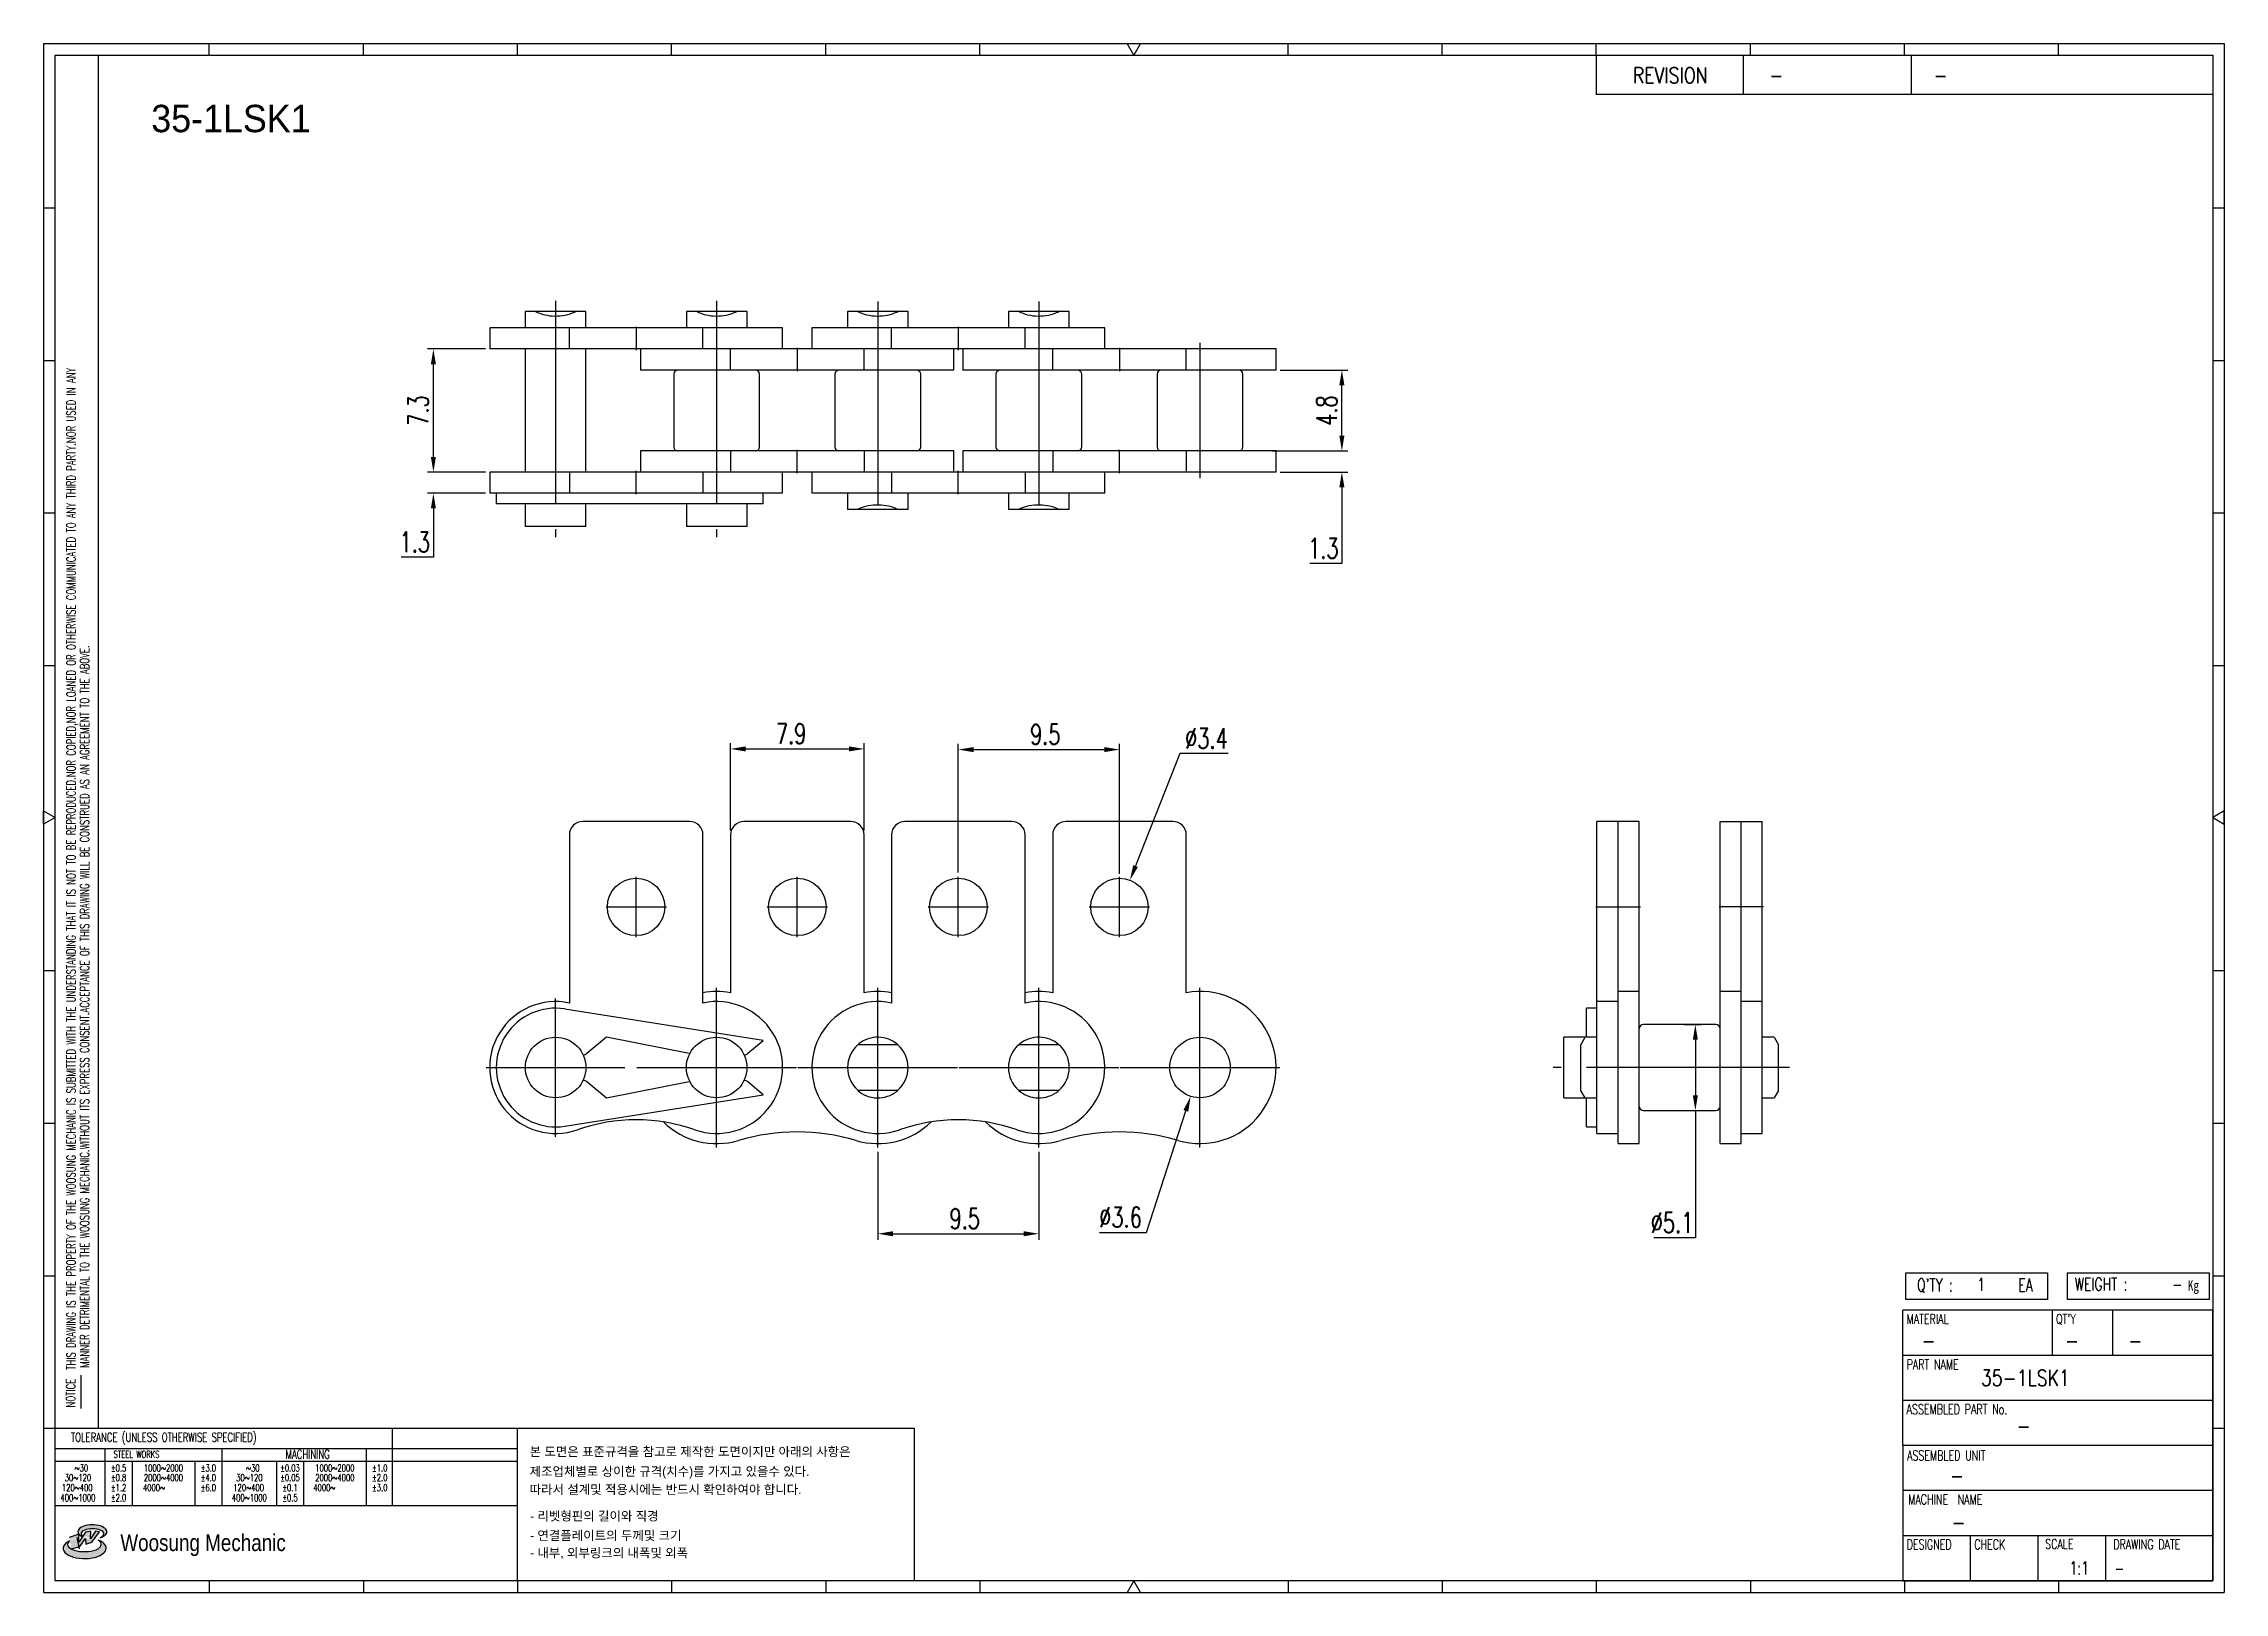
# Model space of a CAD drawing. Header units: millimetres. Extents: x 148 to 277, y 59 to 151.
import ezdxf
from ezdxf.enums import TextEntityAlignment as Align

# ---------------------------------------------------------------- set-up
doc = ezdxf.new("R2010")
doc.units = ezdxf.units.MM
doc.linetypes.add('AM_ISO08W050', pattern=[18, 12, -1.5, 3, -1.5])
doc.layers.get('Defpoints').update_dxf_attribs({"color": 80})
doc.layers.add('CL1', color=140, linetype='AM_ISO08W050', lineweight=25)
for name, color, linetype in [('S-DIM', 7, 'Continuous'), ('TITLE', 7, 'Continuous'), ('도면레이아웃', 7, 'Continuous')]:
    doc.layers.add(name, color=color, linetype=linetype)
doc.styles.add('HAN', font='ROMANS.shx', dxfattribs={"width": 0.7, "bigfont": 'whgtxt.shx'})
doc.styles.add('HKD_ST2', font='romans.shx', dxfattribs={"width": 0.7, "height": 4, "bigfont": '@extfont2.shx'})
doc.styles.add('HSG', font='SIMPLEX.shx', dxfattribs={"width": 0.7, "bigfont": 'HSG.shx'})
doc.styles.add('MtXpl_', font='Gulim.ttf')
doc.styles.add('SLDTEXTSTYLE4', font='arial.ttf', dxfattribs={"width": 0.8})
doc.dimstyles.new('AP0.5', dxfattribs={"dimscale": 0.5, "dimtxt": 2.4, "dimasz": 1.8, "dimexe": 0.7, "dimexo": 0.5, "dimgap": 0.6, "dimtad": 1, "dimtoh": 1, "dimdec": 1, "dimrnd": 0.01, "dimzin": 9, "dimdsep": 46, "dimtxsty": 'HSG', "dimcen": 0, "dimclrd": 251, "dimclre": 251, "dimclrt": 60, "dimazin": 2, "dimtp": 1, "dimtm": 1, "dimtfac": 0.5, "dimtdec": 1, "dimtofl": 0, "dimtmove": 0, "dimatfit": 3, "dimfxl": 0, "dimtvp": 1, "dimtolj": 2, "dimlwd": -1, "dimlwe": -1, "dimarcsym": 0})

# ---------------------------------------------------------------- blocks, each defined once
blk = doc.blocks.new('MAST')
at = {"layer": '도면레이아웃'}
h = blk.add_hatch(color=10, dxfattribs=at)
h.paths.add_polyline_path([(1.544, 35.177), (1.554, 34.966), (1.779, 35.034), (2.054, 35.422), (1.908, 35.446), (1.728, 35.167), (1.741, 35.439), (1.547, 35.405), (1.292, 35.041), (1.295, 35.33), (0.943, 35.208), (1.03, 34.8), (1.336, 34.885)])
edge = h.paths.add_edge_path()
edge.add_ellipse((1.795, 35.421), major_axis=(-0.53, 0), ratio=0.487785, start_angle=122.36065, end_angle=403.39574)
edge.add_line((1.411, 35.244), (1.419, 35.261))
edge.add_ellipse((1.798, 35.344), major_axis=(-0.423, 0), ratio=0.444396, start_angle=131.58977, end_angle=386.19408, ccw=False)
edge = h.paths.add_edge_path()
edge.add_ellipse((1.512, 34.815), major_axis=(-0.793, 0), ratio=0.480113, start_angle=314.67633, end_angle=590.85213)
edge.add_ellipse((1.501, 34.958), major_axis=(-0.62, 0), ratio=0.43311, start_angle=331.7024, end_angle=574.42495, ccw=False)
at = {"color": 140}
for p, q in [((0, 90.118), (80.15, 90.118)), ((0, 90.118), (0, 33.191)), ((80.15, 90.118), (80.15, 33.191)), ((57.068, 89.693), (57.068, 88.246)), ((62.47, 89.693), (62.47, 88.246)), ((68.635, 89.693), (68.635, 88.246)), ((79.725, 88.246), (57.068, 88.246)), ((68.449, 43.961), (68.449, 44.936)), ((68.449, 44.936), (73.654, 44.936)), ((73.654, 44.936), (73.654, 43.961)), ((74.39, 43.961), (74.39, 44.936)), ((74.39, 44.936), (79.595, 44.936)), ((79.595, 44.936), (79.595, 43.961)), ((68.336, 38.59), (68.336, 43.563)), ((79.725, 43.563), (68.336, 43.563)), ((73.654, 43.961), (68.449, 43.961)), ((73.827, 43.563), (73.827, 41.905)), ((79.595, 43.961), (74.39, 43.961)), ((76.037, 43.563), (76.037, 41.905)), ((79.725, 38.59), (79.725, 43.563)), ((79.725, 41.905), (68.336, 41.905)), ((79.725, 40.248), (68.336, 40.248)), ((68.336, 38.59), (68.336, 33.616)), ((79.725, 38.59), (68.336, 38.59)), ((79.725, 33.616), (79.725, 38.59)), ((79.725, 36.932), (68.336, 36.932)), ((79.725, 35.274), (68.336, 35.274)), ((70.822, 33.616), (70.822, 35.274)), ((73.309, 33.616), (73.309, 35.274)), ((75.796, 33.616), (75.796, 35.274)), ((0, 33.191), (80.15, 33.191)), ((68.336, 33.616), (79.725, 33.616))]:
    blk.add_line(p, q, dxfattribs=at)
for p, q in [((6.089, 89.693), (6.089, 90.118)), ((11.753, 89.693), (11.753, 90.118)), ((17.418, 89.693), (17.418, 90.118)), ((23.082, 89.693), (23.082, 90.118)), ((28.746, 89.693), (28.746, 90.118)), ((34.411, 89.693), (34.411, 90.118)), ((45.739, 89.693), (45.739, 90.118)), ((51.404, 89.693), (51.404, 90.118)), ((57.068, 89.693), (57.068, 90.118)), ((62.732, 89.693), (62.732, 90.118)), ((68.397, 89.693), (68.397, 90.118)), ((74.061, 89.693), (74.061, 90.118)), ((0, 84.085), (0.425, 84.085)), ((79.725, 84.085), (80.15, 84.085)), ((0, 78.478), (0.425, 78.478)), ((79.725, 78.478), (80.15, 78.478)), ((0, 72.87), (0.425, 72.87)), ((79.725, 72.87), (80.15, 72.87)), ((0, 67.262), (0.425, 67.262)), ((79.725, 67.262), (80.15, 67.262)), ((0, 56.047), (0.425, 56.047)), ((79.725, 56.047), (80.15, 56.047)), ((0, 50.439), (0.425, 50.439)), ((79.725, 50.439), (80.15, 50.439)), ((0, 44.832), (0.425, 44.832)), ((79.725, 44.832), (80.15, 44.832)), ((1.377, 39.947), (1.377, 41.174)), ((0, 39.224), (0.425, 39.224)), ((79.725, 39.224), (80.15, 39.224)), ((6.089, 33.616), (6.089, 33.191)), ((11.753, 33.616), (11.753, 33.191)), ((17.418, 33.616), (17.418, 33.191)), ((23.082, 33.616), (23.082, 33.191)), ((28.746, 33.616), (28.746, 33.191)), ((34.411, 33.616), (34.411, 33.191)), ((45.739, 33.616), (45.739, 33.191)), ((51.404, 33.616), (51.404, 33.191)), ((57.068, 33.616), (57.068, 33.191)), ((62.732, 33.616), (62.732, 33.191)), ((68.397, 33.616), (68.397, 33.191)), ((74.061, 33.616), (74.061, 33.191))]:
    blk.add_line(p, q)
at = {"color": 2}
for p, q in [((2.017, 39.224), (2.017, 89.693)), ((0.425, 39.224), (17.418, 39.224)), ((0.425, 38.487), (17.418, 38.487)), ((2.257, 38.487), (2.257, 36.382)), ((6.557, 38.5), (6.557, 36.382)), ((11.857, 38.487), (11.857, 36.382)), ((12.816, 39.224), (12.816, 36.382)), ((17.418, 33.616), (17.418, 39.224)), ((0.425, 38.012), (17.418, 38.012)), ((3.257, 38.012), (3.257, 36.382)), ((5.557, 38.012), (5.557, 36.382)), ((8.557, 38.012), (8.557, 36.382)), ((9.557, 38.026), (9.557, 36.382)), ((0.425, 36.382), (17.418, 36.382))]:
    blk.add_line(p, q, dxfattribs=at)
for points in [[(40.075, 89.693), (39.83, 90.118), (40.32, 90.118)], [(0.425, 61.679), (0, 61.433), (0, 61.924)], [(79.725, 61.679), (80.15, 61.433), (80.15, 61.924)], [(40.075, 33.616), (39.83, 33.191), (40.32, 33.191)]]:
    blk.add_lwpolyline(points, close=True)
at = {"color": 140}
blk.add_lwpolyline([(0.425, 89.693), (79.725, 89.693), (79.725, 33.616), (0.425, 33.616)], close=True, dxfattribs=at)
at = {"layer": '도면레이아웃'}
for p, q in [((1.295, 35.33), (0.943, 35.208)), ((1.547, 35.405), (1.292, 35.041)), ((1.292, 35.041), (1.295, 35.33)), ((1.741, 35.439), (1.547, 35.405)), ((1.908, 35.446), (1.728, 35.167)), ((1.728, 35.167), (1.741, 35.439)), ((1.779, 35.034), (2.054, 35.422)), ((2.054, 35.422), (1.908, 35.446)), ((1.03, 34.8), (1.336, 34.885)), ((1.224, 35.208), (1.311, 34.8)), ((1.224, 35.208), (1.224, 35.208)), ((1.336, 34.885), (1.544, 35.177)), ((1.419, 35.261), (1.411, 35.244)), ((1.544, 35.177), (1.554, 34.966)), ((1.554, 34.966), (1.779, 35.034))]:
    blk.add_line(p, q, dxfattribs=at)
for centre, major_axis, ratio, start_param, end_param in [((1.795, 35.421), (-0.53, 0), 0.487785, 2.135596, 7.040584), ((1.798, 35.344), (-0.423, 0), 0.444396, 2.296675, 6.740358), ((1.512, 34.815), (-0.793, 0), 0.480113, 5.492138, 10.312315), ((1.501, 34.958), (-0.62, 0), 0.43311, 5.789299, 10.025607)]:
    blk.add_ellipse(centre, major_axis=major_axis, ratio=ratio, start_param=start_param, end_param=end_param, dxfattribs=at)
for s, height, style, width, p in [('REVISION', 0.5806, 'HAN', 0.8, (58.415, 88.664)), ('-', 0.581, 'HAN', 0.8, (63.426, 88.664)), ('-', 0.581, 'HAN', 0.8, (69.468, 88.664)), ("Q'TY : ", 0.4746, 'HKD_ST2', 0.7, (68.857, 44.253)), ('1', 0.475, 'HKD_ST2', 0.7, (71.071, 44.275)), ('EA', 0.4746, 'HKD_ST2', 0.7, (72.578, 44.253)), ('WEIGHT : ', 0.4746, 'HKD_ST2', 0.7, (74.65, 44.286)), ('-', 0.581, 'HAN', 0.8, (69.029, 42.157)), ('-', 0.581, 'HAN', 0.8, (74.289, 42.157)), ('-', 0.581, 'HAN', 0.8, (76.623, 42.157)), ('-', 0.581, 'HAN', 0.8, (72.515, 39.013)), ('-', 0.581, 'HAN', 0.8, (70.067, 37.189)), ('-', 0.581, 'HAN', 0.8, (70.126, 35.48)), ('1:1', 0.4746, 'HKD_ST2', 0.7, (74.458, 33.848)), ('-', 0.475, 'HKD_ST2', 0.7, (76.112, 33.837))]:
    blk.add_text(s, height=height, dxfattribs=dict(style=style, width=width)).set_placement(p)
at = {"color": 6, "style": 'HKD_ST2', "width": 0.7}
for s, p in [(' THIS DRAWING IS THE PROPERTY OF THE WOOSUNG MECHANIC IS SUBMITTED WITH THE UNDERSTANDING THAT IT IS NOT TO BE REPRODUCED.NOR COPIED,NOR LOANED OR OTHERWISE COMMUNICATED TO ANY THIRD PARTY.NOR USED IN ANY', (1.173, 41.217)), ('MANNER DETRIMENTAL TO THE WOOSUNG MECHANIC.WITHOUT ITS EXPRESS CONSENT.ACCEPTANCE OF THIS DRAWING WILL BE CONSTRUED AS AN AGREEMENT TO THE ABOVE.', (1.672, 41.447))]:
    blk.add_text(s, height=0.326266, rotation=90, dxfattribs=at).set_placement(p)
at = {"style": 'HKD_ST2', "width": 0.7}
blk.add_text('-', height=0.475, dxfattribs=at).set_placement((78.613, 44.286), align=Align.RIGHT)
at = {"color": 254, "style": 'HKD_ST2', "width": 0.7}
for s, height, p in [('MATERIAL', 0.3651, (68.474, 43.425)), ("QT'Y", 0.3651, (73.965, 43.425)), ('PART NAME', 0.3651, (68.474, 41.756)), ('ASSEMBLED PART No.', 0.36511, (68.474, 40.109)), ('ASSEMBLED UNIT', 0.36511, (68.49, 38.408)), ('MACHINE  NAME', 0.36511, (68.532, 36.794)), ('DESIGNED', 0.3651, (68.474, 35.136)), ('CHECK', 0.3651, (70.961, 35.136)), ('SCALE', 0.3651, (73.566, 35.153)), ('DRAWING DATE', 0.36511, (76.071, 35.141))]:
    blk.add_text(s, height=height, dxfattribs=at).set_placement(p, align=Align.TOP_LEFT)
at = {"style": 'HKD_ST2', "width": 0.7}
blk.add_text('NOTICE', height=0.3263, rotation=90, dxfattribs=at).set_placement((1.163, 39.988))
blk.add_text('TOLERANCE (UNLESS OTHERWISE SPECIFIED)', height=0.32627, dxfattribs=at).set_placement((4.417, 38.896), align=Align.MIDDLE_CENTER)
at = {"color": 4, "style": 'HKD_ST2', "width": 0.7}
for s, height, p in [('%%12630', 0.261, (1.389, 37.762)), ('1000%%1262000', 0.26101, (4.407, 37.762)), ('%%12630', 0.261, (7.689, 37.762)), ('1000%%1262000', 0.26101, (10.707, 37.762)), ('120%%126400', 0.26101, (1.237, 37.045)), ('30%%126120', 0.261, (1.263, 37.411)), ('4000%%126', 0.261, (4.061, 37.045)), ('2000%%1264000', 0.26101, (4.407, 37.411)), ('120%%126400', 0.26101, (7.537, 37.045)), ('30%%126120', 0.261, (7.563, 37.411)), ('4000%%126', 0.261, (10.321, 37.045)), ('2000%%1264000', 0.26101, (10.707, 37.411)), ('400%%1261000', 0.26101, (1.263, 36.67)), ('400%%1261000', 0.26101, (7.563, 36.67))]:
    blk.add_text(s, height=height, dxfattribs=at).set_placement(p, align=Align.MIDDLE_CENTER)
for s, height, p in [('%%P0.5', 0.261, (2.757, 37.762)), ('STEEL WORKS', 0.26101, (3.416, 38.268)), ('%%P3.0', 0.261, (6.057, 37.762)), ('%%P0.03', 0.261, (9.057, 37.762)), ('MACHINING', 0.3263, (9.707, 38.27)), ('%%P1.0', 0.261, (12.357, 37.762)), ('%%P0.8', 0.261, (2.757, 37.411)), ('%%P1.2', 0.261, (2.757, 37.045)), ('%%P4.0', 0.261, (6.057, 37.411)), ('%%P6.0', 0.261, (6.057, 37.045)), ('%%P0.05', 0.261, (9.057, 37.411)), ('%%P0.1', 0.261, (9.057, 37.045)), ('%%P2.0', 0.261, (12.357, 37.411)), ('%%P3.0', 0.261, (12.357, 37.045)), ('%%P2.0', 0.261, (2.757, 36.67)), ('%%P0.5', 0.261, (9.057, 36.67))]:
    blk.add_text(s, height=height, dxfattribs=at).set_placement(p, align=Align.MIDDLE)
at = {"color": 1, "style": 'SLDTEXTSTYLE4', "width": 0.8}
blk.add_text('Woosung Mechanic', height=0.61957, dxfattribs=at).set_placement((2.822, 34.711))
at = {"layer": 'TITLE', "width": 0.8}
blk.add_text('Kg', height=0.3789, dxfattribs=at).set_placement((78.807, 44.286))
blk = doc.blocks.new('*D2')
at = {"layer": 'Defpoints', "color": 0, "transparency": 16777216}
for p in [(220.49, 126.55), (224.86, 126.55), (220.97, 125.3)]:
    blk.add_point(p, dxfattribs=at)
at = {"layer": 'S-DIM', "color": 251, "transparency": 16777216}
for p, q in [((224.86, 127.45), (224.86, 128.35)), ((220.74, 126.55), (225.21, 126.55)), ((221.22, 125.3), (225.21, 125.3)), ((224.86, 124.4), (224.86, 119.9)), ((224.86, 119.9), (222.96, 119.9))]:
    blk.add_line(p, q, dxfattribs=at)
for points in [[(224.71, 127.45), (225.01, 127.45), (224.86, 126.55)], [(224.71, 124.4), (225.01, 124.4), (224.86, 125.3)]]:
    blk.add_solid(points, dxfattribs=at)
at = {"layer": 'S-DIM', "color": 60, "transparency": 16777216, "insert": (223.76, 120.8), "char_height": 1.2, "attachment_point": 5, "style": 'HSG'}
blk.add_mtext('\\A2;1.3', dxfattribs=at)
blk = doc.blocks.new('*D3')
at = {"layer": 'Defpoints', "color": 0, "transparency": 16777216}
for p in [(220.97, 131.33), (224.86, 131.33), (220.49, 126.55)]:
    blk.add_point(p, dxfattribs=at)
at = {"layer": 'S-DIM', "color": 251, "transparency": 16777216}
for p, q in [((221.22, 131.33), (225.21, 131.33)), ((224.86, 127.45), (224.86, 130.43)), ((220.74, 126.55), (225.21, 126.55))]:
    blk.add_line(p, q, dxfattribs=at)
for points in [[(224.71, 130.43), (225.01, 130.43), (224.86, 131.33)], [(224.71, 127.45), (225.01, 127.45), (224.86, 126.55)]]:
    blk.add_solid(points, dxfattribs=at)
at = {"layer": 'S-DIM', "color": 60, "transparency": 16777216, "insert": (223.96, 128.94), "char_height": 1.2, "attachment_point": 5, "rotation": 90, "style": 'HSG'}
blk.add_mtext('\\A2;4.8', dxfattribs=at)
blk = doc.blocks.new('*D4')
at = {"layer": 'Defpoints', "color": 0, "transparency": 16777216}
for p in [(171.14, 125.3), (174.47, 125.3), (174.47, 124.05)]:
    blk.add_point(p, dxfattribs=at)
at = {"layer": 'S-DIM', "color": 251, "transparency": 16777216}
for p, q in [((171.14, 126.2), (171.14, 127.1)), ((174.22, 125.3), (170.79, 125.3)), ((174.22, 124.05), (170.79, 124.05)), ((171.14, 123.15), (171.14, 120.27)), ((171.14, 120.27), (169.24, 120.27))]:
    blk.add_line(p, q, dxfattribs=at)
for points in [[(170.99, 126.2), (171.29, 126.2), (171.14, 125.3)], [(170.99, 123.15), (171.29, 123.15), (171.14, 124.05)]]:
    blk.add_solid(points, dxfattribs=at)
at = {"layer": 'S-DIM', "color": 60, "transparency": 16777216, "insert": (170.04, 121.17), "char_height": 1.2, "attachment_point": 5, "style": 'HSG'}
blk.add_mtext('\\A2;1.3', dxfattribs=at)
blk = doc.blocks.new('*D5')
at = {"layer": 'Defpoints', "color": 0, "transparency": 16777216}
for p in [(171.14, 132.58), (174.47, 132.58), (174.47, 125.3)]:
    blk.add_point(p, dxfattribs=at)
at = {"layer": 'S-DIM', "color": 251, "transparency": 16777216}
for p, q in [((174.22, 132.58), (170.79, 132.58)), ((171.14, 126.2), (171.14, 131.68)), ((174.22, 125.3), (170.79, 125.3))]:
    blk.add_line(p, q, dxfattribs=at)
for points in [[(170.99, 131.68), (171.29, 131.68), (171.14, 132.58)], [(170.99, 126.2), (171.29, 126.2), (171.14, 125.3)]]:
    blk.add_solid(points, dxfattribs=at)
at = {"layer": 'S-DIM', "color": 60, "transparency": 16777216, "insert": (170.24, 128.94), "char_height": 1.2, "attachment_point": 5, "rotation": 90, "style": 'HSG'}
blk.add_mtext('\\A2;7.3', dxfattribs=at)
blk = doc.blocks.new('*D6')
at = {"layer": 'Defpoints', "color": 0, "transparency": 16777216}
for p in [(196.61, 108.93), (188.71, 103.85), (196.61, 103.85)]:
    blk.add_point(p, dxfattribs=at)
at = {"layer": 'S-DIM', "color": 251, "transparency": 16777216}
for p, q in [((188.71, 104.1), (188.71, 109.28)), ((189.61, 108.93), (195.71, 108.93)), ((196.61, 104.1), (196.61, 109.28))]:
    blk.add_line(p, q, dxfattribs=at)
for points in [[(189.61, 109.08), (189.61, 108.78), (188.71, 108.93)], [(195.71, 109.08), (195.71, 108.78), (196.61, 108.93)]]:
    blk.add_solid(points, dxfattribs=at)
at = {"layer": 'S-DIM', "color": 60, "transparency": 16777216, "insert": (192.29, 109.83), "char_height": 1.2, "attachment_point": 5, "style": 'HSG'}
blk.add_mtext('\\A2;7.9', dxfattribs=at)
blk = doc.blocks.new('*D7')
at = {"layer": 'Defpoints', "color": 0, "transparency": 16777216}
for p in [(211.71, 108.89), (202.18, 101.37), (211.71, 101.29)]:
    blk.add_point(p, dxfattribs=at)
at = {"layer": 'S-DIM', "color": 251, "transparency": 16777216}
for p, q in [((202.18, 101.62), (202.18, 109.24)), ((203.08, 108.89), (210.81, 108.89)), ((211.71, 101.54), (211.71, 109.24))]:
    blk.add_line(p, q, dxfattribs=at)
for points in [[(203.08, 109.04), (203.08, 108.74), (202.18, 108.89)], [(210.81, 109.04), (210.81, 108.74), (211.71, 108.89)]]:
    blk.add_solid(points, dxfattribs=at)
at = {"layer": 'S-DIM', "color": 60, "transparency": 16777216, "insert": (207.32, 109.79), "char_height": 1.2, "attachment_point": 5, "style": 'HSG'}
blk.add_mtext('\\A2;9.5', dxfattribs=at)
blk = doc.blocks.new('*D8')
at = {"layer": 'Defpoints', "color": 0, "transparency": 16777216}
for p in [(212.33, 101.17), (211.08, 98)]:
    blk.add_point(p, dxfattribs=at)
at = {"layer": 'S-DIM', "color": 251, "transparency": 16777216}
for p, q in [((215.27, 108.65), (212.66, 102.01)), ((218.13, 108.65), (215.27, 108.65))]:
    blk.add_line(p, q, dxfattribs=at)
blk.add_solid([(212.52, 102.06), (212.8, 101.95), (212.33, 101.17)], dxfattribs=at)
at = {"layer": 'S-DIM', "color": 60, "transparency": 16777216, "insert": (216.85, 109.55), "char_height": 1.2, "attachment_point": 5, "style": 'HSG'}
blk.add_mtext('\\A2;∅3.4', dxfattribs=at)
blk = doc.blocks.new('*D9')
at = {"layer": 'Defpoints', "color": 0, "transparency": 16777216}
for p in [(197.42, 85.36), (206.94, 85.36), (206.94, 80.26)]:
    blk.add_point(p, dxfattribs=at)
at = {"layer": 'S-DIM', "color": 251, "transparency": 16777216}
for p, q in [((197.42, 85.11), (197.42, 79.91)), ((206.94, 85.11), (206.94, 79.91)), ((198.32, 80.26), (206.04, 80.26))]:
    blk.add_line(p, q, dxfattribs=at)
for points in [[(198.32, 80.41), (198.32, 80.11), (197.42, 80.26)], [(206.04, 80.41), (206.04, 80.11), (206.94, 80.26)]]:
    blk.add_solid(points, dxfattribs=at)
at = {"layer": 'S-DIM', "color": 60, "transparency": 16777216, "insert": (202.56, 81.16), "char_height": 1.2, "attachment_point": 5, "style": 'HSG'}
blk.add_mtext('\\A2;9.5', dxfattribs=at)
blk = doc.blocks.new('*D10')
at = {"layer": 'Defpoints', "color": 0, "transparency": 16777216}
for p in [(217.02, 91.79), (215.91, 88.38)]:
    blk.add_point(p, dxfattribs=at)
at = {"layer": 'S-DIM', "color": 251, "transparency": 16777216}
for p, q in [((213.31, 80.34), (215.64, 87.52)), ((210.53, 80.34), (213.31, 80.34))]:
    blk.add_line(p, q, dxfattribs=at)
blk.add_solid([(215.49, 87.57), (215.78, 87.48), (215.91, 88.38)], dxfattribs=at)
at = {"layer": 'S-DIM', "color": 60, "transparency": 16777216, "insert": (211.77, 81.24), "char_height": 1.2, "attachment_point": 5, "style": 'HSG'}
blk.add_mtext('\\A2;∅3.6', dxfattribs=at)
blk = doc.blocks.new('*D11')
at = {"layer": 'Defpoints', "color": 0, "transparency": 16777216}
for p in [(244.83, 92.63), (244.83, 87.55), (245.76, 87.55)]:
    blk.add_point(p, dxfattribs=at)
at = {"layer": 'S-DIM', "color": 251, "transparency": 16777216}
for p, q in [((245.08, 92.63), (246.11, 92.63)), ((245.76, 91.73), (245.76, 88.45)), ((245.08, 87.55), (246.11, 87.55)), ((245.76, 87.55), (245.76, 80.01)), ((245.76, 80.01), (243.3, 80.01))]:
    blk.add_line(p, q, dxfattribs=at)
for points in [[(245.61, 91.73), (245.91, 91.73), (245.76, 92.63)], [(245.61, 88.45), (245.91, 88.45), (245.76, 87.55)]]:
    blk.add_solid(points, dxfattribs=at)
at = {"layer": 'S-DIM', "color": 60, "transparency": 16777216, "insert": (244.38, 80.91), "char_height": 1.2, "attachment_point": 5, "style": 'HSG'}
blk.add_mtext('\\A2;%%c5.1', dxfattribs=at)

msp = doc.modelspace()

# ---------------------------------------------------------------- linework, layer by layer
for p, q in [((176.57, 134.79), (176.57, 133.83)), ((180.16, 134.79), (176.57, 134.79)), ((177.18, 134.79), (177.3, 134.74)), ((177.3, 134.74), (177.43, 134.69)), ((177.43, 134.69), (177.57, 134.64)), ((177.57, 134.64), (177.71, 134.61)), ((177.71, 134.61), (177.86, 134.58)), ((177.86, 134.58), (178.01, 134.55)), ((178.01, 134.55), (178.17, 134.54)), ((178.17, 134.54), (178.32, 134.53)), ((178.32, 134.53), (178.48, 134.54)), ((178.48, 134.54), (178.64, 134.55)), ((178.64, 134.55), (178.79, 134.56)), ((178.79, 134.56), (178.94, 134.59)), ((178.94, 134.59), (179.09, 134.62)), ((179.09, 134.62), (179.23, 134.66)), ((179.23, 134.66), (179.36, 134.71)), ((179.36, 134.71), (179.49, 134.76)), ((179.49, 134.76), (179.56, 134.79)), ((180.16, 133.83), (180.16, 134.79)), ((189.69, 134.79), (186.1, 134.79)), ((186.1, 134.79), (186.1, 133.83)), ((186.71, 134.79), (186.83, 134.74)), ((186.83, 134.74), (186.96, 134.69)), ((186.96, 134.69), (187.09, 134.64)), ((187.09, 134.64), (187.24, 134.61)), ((187.24, 134.61), (187.39, 134.58)), ((187.39, 134.58), (187.54, 134.55)), ((187.54, 134.55), (187.69, 134.54)), ((187.69, 134.54), (187.85, 134.53)), ((187.85, 134.53), (188.01, 134.54)), ((188.01, 134.54), (188.16, 134.55)), ((188.16, 134.55), (188.32, 134.56)), ((188.32, 134.56), (188.47, 134.59)), ((188.47, 134.59), (188.61, 134.62)), ((188.61, 134.62), (188.75, 134.66)), ((188.75, 134.66), (188.89, 134.71)), ((188.89, 134.71), (189.01, 134.76)), ((189.01, 134.76), (189.08, 134.79)), ((189.69, 133.83), (189.69, 134.79)), ((195.62, 134.79), (195.62, 133.83)), ((199.21, 134.79), (195.62, 134.79)), ((196.23, 134.79), (196.35, 134.74)), ((196.35, 134.74), (196.48, 134.69)), ((196.48, 134.69), (196.62, 134.64)), ((196.62, 134.64), (196.76, 134.61)), ((196.76, 134.61), (196.91, 134.58)), ((196.91, 134.58), (197.06, 134.55)), ((197.06, 134.55), (197.22, 134.54)), ((197.22, 134.54), (197.37, 134.53)), ((197.37, 134.53), (197.53, 134.54)), ((197.53, 134.54), (197.69, 134.55)), ((197.69, 134.55), (197.84, 134.56)), ((197.84, 134.56), (197.99, 134.59)), ((197.99, 134.59), (198.14, 134.62)), ((198.14, 134.62), (198.28, 134.66)), ((198.28, 134.66), (198.41, 134.71)), ((198.41, 134.71), (198.54, 134.76)), ((198.54, 134.76), (198.61, 134.79)), ((199.21, 133.83), (199.21, 134.79)), ((205.15, 134.79), (205.15, 133.83)), ((208.74, 134.79), (205.15, 134.79)), ((205.76, 134.79), (205.88, 134.74)), ((205.88, 134.74), (206.01, 134.69)), ((206.01, 134.69), (206.14, 134.64)), ((206.14, 134.64), (206.29, 134.61)), ((206.29, 134.61), (206.44, 134.58)), ((206.44, 134.58), (206.59, 134.55)), ((206.59, 134.55), (206.74, 134.54)), ((206.74, 134.54), (206.9, 134.53)), ((206.9, 134.53), (207.06, 134.54)), ((207.06, 134.54), (207.21, 134.55)), ((207.21, 134.55), (207.37, 134.56)), ((207.37, 134.56), (207.52, 134.59)), ((207.52, 134.59), (207.66, 134.62)), ((207.66, 134.62), (207.8, 134.66)), ((207.8, 134.66), (207.94, 134.71)), ((207.94, 134.71), (208.06, 134.76)), ((208.06, 134.76), (208.13, 134.79)), ((208.74, 133.83), (208.74, 134.79)), ((191.79, 133.83), (174.47, 133.83)), ((174.47, 133.83), (174.47, 132.58)), ((179.18, 132.58), (179.18, 133.83)), ((187.08, 132.58), (187.08, 133.83)), ((191.79, 132.58), (191.79, 133.83)), ((193.52, 133.83), (193.52, 132.58)), ((210.84, 133.83), (193.52, 133.83)), ((198.23, 132.58), (198.23, 133.83)), ((206.13, 132.58), (206.13, 133.83)), ((210.84, 132.58), (210.84, 133.83)), ((187.08, 132.58), (174.47, 132.58)), ((176.57, 132.58), (176.57, 125.3)), ((180.16, 125.3), (180.16, 132.58)), ((183.39, 132.58), (183.39, 131.33)), ((198.23, 132.58), (187.08, 132.58)), ((188.71, 131.33), (188.71, 132.58)), ((196.61, 131.33), (196.61, 132.58)), ((206.13, 132.58), (198.23, 132.58)), ((201.92, 131.33), (201.92, 132.58)), ((202.44, 132.58), (202.44, 131.33)), ((220.97, 132.58), (206.13, 132.58)), ((207.76, 131.33), (207.76, 132.58)), ((215.66, 131.33), (215.66, 132.58)), ((220.97, 131.33), (220.97, 132.58)), ((201.92, 131.33), (183.39, 131.33)), ((185.35, 131.09), (185.35, 126.79)), ((190.43, 126.79), (190.43, 131.09)), ((194.88, 131.09), (194.88, 126.79)), ((199.96, 126.79), (199.96, 131.09)), ((220.97, 131.33), (202.44, 131.33)), ((204.4, 131.09), (204.4, 126.79)), ((209.48, 126.79), (209.48, 131.09)), ((213.93, 131.09), (213.93, 126.79)), ((219.01, 126.79), (219.01, 131.09)), ((201.92, 126.55), (183.39, 126.55)), ((183.39, 126.55), (183.39, 125.3)), ((188.71, 126.55), (188.71, 125.3)), ((196.61, 126.55), (196.61, 125.3)), ((201.92, 125.3), (201.92, 126.55)), ((220.97, 126.55), (202.44, 126.55)), ((202.44, 126.55), (202.44, 125.3)), ((207.76, 126.55), (207.76, 125.3)), ((215.66, 126.55), (215.66, 125.3)), ((220.97, 125.3), (220.97, 126.55)), ((174.47, 125.3), (174.47, 124.05)), ((187.08, 125.3), (174.47, 125.3)), ((179.18, 125.3), (179.18, 124.05)), ((198.23, 125.3), (187.08, 125.3)), ((187.08, 125.3), (187.08, 124.05)), ((191.79, 124.05), (191.79, 125.3)), ((193.52, 125.3), (193.52, 124.05)), ((198.23, 125.3), (198.23, 124.05)), ((206.13, 125.3), (198.23, 125.3)), ((220.97, 125.3), (206.13, 125.3)), ((206.13, 125.3), (206.13, 124.05)), ((210.84, 124.05), (210.84, 125.3)), ((191.79, 124.05), (174.47, 124.05)), ((174.86, 124.05), (174.86, 123.43)), ((190.65, 123.43), (190.65, 124.05)), ((210.84, 124.05), (193.52, 124.05)), ((195.62, 124.05), (195.62, 123.09)), ((199.21, 123.09), (199.21, 124.05)), ((205.15, 124.05), (205.15, 123.09)), ((208.74, 123.09), (208.74, 124.05)), ((190.65, 123.43), (174.86, 123.43)), ((176.57, 123.43), (176.57, 122.09)), ((180.16, 122.09), (180.16, 123.43)), ((186.1, 123.43), (186.1, 122.09)), ((189.69, 122.09), (189.69, 123.43)), ((199.21, 123.09), (195.62, 123.09)), ((196.3, 123.13), (196.23, 123.09)), ((196.43, 123.18), (196.3, 123.13)), ((196.56, 123.23), (196.43, 123.18)), ((196.7, 123.27), (196.56, 123.23)), ((196.85, 123.3), (196.7, 123.27)), ((197, 123.32), (196.85, 123.3)), ((197.15, 123.34), (197, 123.32)), ((197.31, 123.35), (197.15, 123.34)), ((197.46, 123.35), (197.31, 123.35)), ((197.62, 123.35), (197.46, 123.35)), ((197.77, 123.33), (197.62, 123.35)), ((197.93, 123.31), (197.77, 123.33)), ((198.07, 123.28), (197.93, 123.31)), ((198.22, 123.24), (198.07, 123.28)), ((198.35, 123.2), (198.22, 123.24)), ((198.48, 123.15), (198.35, 123.2)), ((198.61, 123.09), (198.48, 123.15)), ((208.74, 123.09), (205.15, 123.09)), ((205.82, 123.13), (205.76, 123.09)), ((205.95, 123.18), (205.82, 123.13)), ((206.08, 123.23), (205.95, 123.18)), ((206.22, 123.27), (206.08, 123.23)), ((206.37, 123.3), (206.22, 123.27)), ((206.52, 123.32), (206.37, 123.3)), ((206.68, 123.34), (206.52, 123.32)), ((206.83, 123.35), (206.68, 123.34)), ((206.99, 123.35), (206.83, 123.35)), ((207.14, 123.35), (206.99, 123.35)), ((207.3, 123.33), (207.14, 123.35)), ((207.45, 123.31), (207.3, 123.33)), ((207.6, 123.28), (207.45, 123.31)), ((207.74, 123.24), (207.6, 123.28)), ((207.88, 123.2), (207.74, 123.24)), ((208.01, 123.15), (207.88, 123.2)), ((208.13, 123.09), (208.01, 123.15)), ((180.16, 122.09), (176.57, 122.09)), ((189.69, 122.09), (186.1, 122.09)), ((186.29, 104.64), (179.97, 104.64)), ((195.82, 104.64), (189.5, 104.64)), ((205.34, 104.64), (199.02, 104.64)), ((214.87, 104.64), (208.55, 104.64)), ((239.94, 86.19), (239.94, 104.64)), ((241.19, 104.64), (239.94, 104.64)), ((241.19, 85.59), (241.19, 104.64)), ((242.44, 104.64), (241.19, 104.64)), ((242.44, 85.59), (242.44, 104.64)), ((247.22, 85.59), (247.22, 104.64)), ((247.22, 104.64), (248.47, 104.64)), ((248.47, 85.59), (248.47, 104.64)), ((248.47, 104.64), (249.72, 104.64)), ((249.72, 86.19), (249.72, 104.64)), ((179.18, 103.85), (179.18, 93.9)), ((187.08, 93.9), (187.08, 103.85)), ((188.71, 103.85), (188.71, 94.51)), ((196.61, 94.51), (196.61, 103.85)), ((198.23, 103.85), (198.23, 93.9)), ((206.13, 93.9), (206.13, 103.85)), ((207.76, 103.85), (207.76, 94.51)), ((215.66, 94.51), (215.66, 103.85)), ((242.44, 94.59), (241.19, 94.59)), ((248.47, 94.59), (247.22, 94.59)), ((190.65, 91.69), (178.92, 93.55)), ((239.32, 91.88), (239.32, 93.6)), ((239.94, 93.6), (239.32, 93.6)), ((241.19, 93.99), (239.94, 93.99)), ((249.72, 93.99), (248.47, 93.99)), ((180.22, 90.94), (181.37, 91.9)), ((181.37, 91.9), (186.27, 90.93)), ((189.74, 90.94), (190.65, 91.69)), ((196.43, 91.58), (196.3, 91.49)), ((196.56, 91.66), (196.43, 91.58)), ((196.7, 91.73), (196.56, 91.66)), ((196.85, 91.79), (196.7, 91.73)), ((197, 91.83), (196.85, 91.79)), ((197.15, 91.86), (197, 91.83)), ((197.31, 91.88), (197.15, 91.86)), ((197.46, 91.88), (197.31, 91.88)), ((197.62, 91.87), (197.46, 91.88)), ((197.77, 91.85), (197.62, 91.87)), ((197.93, 91.81), (197.77, 91.85)), ((198.07, 91.76), (197.93, 91.81)), ((198.22, 91.69), (198.07, 91.76)), ((198.35, 91.62), (198.22, 91.69)), ((198.48, 91.53), (198.35, 91.62)), ((205.95, 91.58), (205.82, 91.49)), ((206.08, 91.66), (205.95, 91.58)), ((206.22, 91.73), (206.08, 91.66)), ((206.37, 91.79), (206.22, 91.73)), ((206.52, 91.83), (206.37, 91.79)), ((206.68, 91.86), (206.52, 91.83)), ((206.83, 91.88), (206.68, 91.86)), ((206.99, 91.88), (206.83, 91.88)), ((207.14, 91.87), (206.99, 91.88)), ((207.3, 91.85), (207.14, 91.87)), ((207.45, 91.81), (207.3, 91.85)), ((207.6, 91.76), (207.45, 91.81)), ((207.74, 91.69), (207.6, 91.76)), ((207.88, 91.62), (207.74, 91.69)), ((208.01, 91.53), (207.88, 91.62)), ((237.98, 88.29), (237.98, 91.88)), ((239.24, 91.88), (237.98, 91.88)), ((238.98, 91.43), (239.24, 91.88)), ((239.94, 91.88), (239.24, 91.88)), ((246.98, 92.63), (242.68, 92.63)), ((250.42, 91.88), (249.72, 91.88)), ((250.42, 91.88), (250.68, 91.43)), ((196.3, 91.49), (196.23, 91.43)), ((198.61, 91.43), (196.23, 91.43)), ((198.61, 91.43), (198.48, 91.53)), ((205.82, 91.49), (205.76, 91.43)), ((208.13, 91.43), (205.76, 91.43)), ((208.13, 91.43), (208.01, 91.53)), ((238.98, 88.74), (238.98, 91.43)), ((250.68, 88.74), (250.68, 91.43)), ((181.37, 88.27), (180.22, 89.24)), ((186.27, 89.25), (181.37, 88.27)), ((190.65, 88.48), (189.74, 89.24)), ((178.92, 86.62), (190.65, 88.48)), ((196.23, 88.74), (196.35, 88.64)), ((198.61, 88.74), (196.23, 88.74)), ((196.35, 88.64), (196.48, 88.55)), ((196.48, 88.55), (196.62, 88.48)), ((196.62, 88.48), (196.76, 88.42)), ((196.76, 88.42), (196.91, 88.36)), ((196.91, 88.36), (197.06, 88.33)), ((197.06, 88.33), (197.22, 88.3)), ((197.22, 88.3), (197.37, 88.29)), ((197.37, 88.29), (197.53, 88.3)), ((197.53, 88.3), (197.69, 88.31)), ((197.69, 88.31), (197.84, 88.34)), ((197.84, 88.34), (197.99, 88.39)), ((197.99, 88.39), (198.14, 88.44)), ((198.14, 88.44), (198.28, 88.51)), ((198.28, 88.51), (198.41, 88.59)), ((198.41, 88.59), (198.54, 88.68)), ((198.54, 88.68), (198.61, 88.74)), ((205.76, 88.74), (205.88, 88.64)), ((208.13, 88.74), (205.76, 88.74)), ((205.88, 88.64), (206.01, 88.55)), ((206.01, 88.55), (206.14, 88.48)), ((206.14, 88.48), (206.29, 88.42)), ((206.29, 88.42), (206.44, 88.36)), ((206.44, 88.36), (206.59, 88.33)), ((206.59, 88.33), (206.74, 88.3)), ((206.74, 88.3), (206.9, 88.29)), ((206.9, 88.29), (207.06, 88.3)), ((207.06, 88.3), (207.21, 88.31)), ((207.21, 88.31), (207.37, 88.34)), ((207.37, 88.34), (207.52, 88.39)), ((207.52, 88.39), (207.66, 88.44)), ((207.66, 88.44), (207.8, 88.51)), ((207.8, 88.51), (207.94, 88.59)), ((207.94, 88.59), (208.06, 88.68)), ((208.06, 88.68), (208.13, 88.74)), ((237.98, 88.29), (239.24, 88.29)), ((239.24, 88.29), (238.98, 88.74)), ((239.24, 88.29), (239.94, 88.29)), ((239.32, 86.58), (239.32, 88.29)), ((249.72, 88.29), (250.42, 88.29)), ((250.68, 88.74), (250.42, 88.29)), ((239.32, 86.58), (239.94, 86.58)), ((242.68, 87.55), (246.98, 87.55)), ((239.94, 86.19), (241.19, 86.19)), ((241.19, 85.59), (242.44, 85.59)), ((247.22, 85.59), (248.47, 85.59)), ((248.47, 86.19), (249.72, 86.19))]:
    msp.add_line(p, q)
at = {"color": 140}
msp.add_lwpolyline([(176.12, 68.76), (199.57, 68.76), (199.57, 59.74), (176.12, 59.74)], close=True, dxfattribs=at)
for centre, radius in [((183.13, 99.59), 1.7), ((192.66, 99.59), 1.7), ((202.18, 99.59), 1.7), ((211.71, 99.59), 1.7), ((178.37, 90.09), 1.79), ((187.89, 90.09), 1.79), ((216.47, 90.09), 1.79)]:
    msp.add_circle(centre, radius)
for centre, radius, start, end in [((185.59, 131.09), 0.239, 90, 180), ((190.19, 131.09), 0.239, 360, 90), ((195.12, 131.09), 0.239, 90, 180), ((199.72, 131.09), 0.239, 360, 90), ((204.64, 131.09), 0.239, 90, 180), ((209.24, 131.09), 0.239, 360, 90), ((214.17, 131.09), 0.239, 90, 180), ((218.77, 131.09), 0.239, 360, 90), ((185.59, 126.79), 0.239, 180, 270), ((190.19, 126.79), 0.239, 270, 0), ((195.12, 126.79), 0.239, 180, 270), ((199.72, 126.79), 0.239, 270, 0), ((204.64, 126.79), 0.239, 180, 270), ((209.24, 126.79), 0.239, 270, 0), ((214.17, 126.79), 0.239, 180, 270), ((218.77, 126.79), 0.239, 270, 0), ((179.97, 103.85), 0.79, 90, 180), ((186.29, 103.85), 0.79, 0, 90), ((189.5, 103.85), 0.79, 90, 180), ((195.82, 103.85), 0.79, 0, 90), ((199.02, 103.85), 0.79, 90, 180), ((205.34, 103.85), 0.79, 0, 90), ((208.55, 103.85), 0.79, 90, 180), ((214.87, 103.85), 0.79, 0, 90), ((187.89, 90.09), 4.5, 79.5979, 100.4021), ((197.42, 90.09), 4.5, 79.5979, 100.4021), ((206.94, 90.09), 4.5, 79.5979, 100.4021), ((216.47, 90.09), 4.5, 253.3282, 100.4021), ((178.37, 90.09), 3.9, 77.9753, 289.3747), ((178.37, 90.09), 3.51, 81, 279), ((187.89, 90.09), 3.9, 250.6253, 102.0247), ((197.42, 90.09), 3.9, 77.9753, 289.3747), ((206.94, 90.09), 3.9, 250.6253, 102.0247), ((242.68, 92.39), 0.239, 90, 180), ((246.98, 92.39), 0.239, 0, 90), ((179.97, 91.23), 0.39, 273.8317, 310), ((186.35, 91.31), 0.39, 258.7431, 263.4256), ((189.49, 91.23), 0.39, 273.8317, 310), ((197.42, 90.09), 1.79, 131.4096, 228.5904), ((197.42, 90.09), 1.79, 311.4096, 48.5904), ((206.94, 90.09), 1.8, 131.4096, 228.5904), ((206.94, 90.09), 1.8, 311.4096, 48.5904), ((179.97, 88.94), 0.39, 50, 86.1683), ((186.35, 88.86), 0.39, 96.5744, 101.2569), ((189.49, 88.94), 0.39, 50, 86.1683), ((242.68, 87.79), 0.239, 180, 270), ((246.98, 87.79), 0.239, 270, 0), ((183.13, 76.54), 10.46, 70.6253, 109.3747), ((187.89, 90.09), 4.5, 225.5396, 286.6718), ((197.42, 90.09), 4.5, 253.3282, 314.4604), ((202.18, 76.54), 10.46, 70.6253, 109.3747), ((206.94, 90.09), 4.5, 225.5396, 286.6718), ((192.66, 74.18), 12.1, 73.3282, 106.6718), ((211.71, 74.18), 12.1, 73.3282, 106.6718)]:
    msp.add_arc(centre, radius, start, end)
at = {"layer": 'CL1'}
for p, q in [((178.37, 135.43), (178.37, 121.46)), ((187.89, 135.43), (187.89, 121.46)), ((197.42, 135.38), (197.42, 122.51)), ((206.94, 135.38), (206.94, 122.51)), ((183.13, 133.9), (183.13, 132.52)), ((202.18, 133.9), (202.18, 132.52)), ((216.47, 132.95), (216.47, 124.94)), ((192.66, 132.65), (192.66, 131.27)), ((211.71, 132.65), (211.71, 131.27)), ((192.66, 125.24), (192.66, 126.62)), ((211.71, 125.24), (211.71, 126.62)), ((183.13, 123.99), (183.13, 125.37)), ((202.18, 123.99), (202.18, 125.37)), ((183.13, 97.8), (183.13, 101.37)), ((192.66, 97.8), (192.66, 101.37)), ((202.18, 97.8), (202.18, 101.37)), ((211.71, 97.8), (211.71, 101.37)), ((181.35, 99.59), (184.92, 99.59)), ((190.87, 99.59), (194.44, 99.59)), ((200.4, 99.59), (203.97, 99.59)), ((209.92, 99.59), (213.49, 99.59)), ((239.88, 99.59), (242.51, 99.59)), ((249.79, 99.59), (247.16, 99.59)), ((178.37, 85.99), (178.37, 94.18)), ((187.89, 85.36), (187.89, 94.81)), ((197.42, 85.36), (197.42, 94.81)), ((206.94, 85.36), (206.94, 94.81)), ((216.47, 85.36), (216.47, 94.81)), ((174.27, 90.09), (182.46, 90.09)), ((183.17, 90.09), (192.62, 90.09)), ((192.69, 90.09), (202.14, 90.09)), ((202.22, 90.09), (211.67, 90.09)), ((211.74, 90.09), (221.19, 90.09)), ((251.32, 90.09), (237.35, 90.09))]:
    msp.add_line(p, q, dxfattribs=at)

# ---------------------------------------------------------------- block references
at = {"color": 140, "xscale": 1.608847998154425, "yscale": 1.608847998154425, "zscale": 1.608847998154425}
msp.add_blockref('MAST', (148.09, 5.65), dxfattribs=at)

# ---------------------------------------------------------------- texts
at = {"color": 254, "style": 'MtXpl_'}
msp.add_text('35-1LSK1', height=1.619, dxfattribs=at).set_placement((154.46, 145.4))
at = {"style": 'HAN', "width": 0.8}
msp.add_text('35-1LSK1', height=0.934, dxfattribs=at).set_placement((262.65, 71.27))
at = {"color": 140, "style": 'MtXpl_'}
for s, p in [('본 도면은 표준규격을 참고로 제작한 도면이지만 아래의 사항은', (176.83, 67.11)), ('제조업체별로 상이한 규격(치수)를 가지고 있을수 있다.', (176.83, 65.94)), ('따라서 설계및 적용시에는 반드시 확인하여야 합니다.', (176.83, 64.87)), ('- 리벳형핀의 길이와 직경', (176.86, 63.3)), ('- 연결플레이트의 두께및 크기', (176.86, 62.15)), ('- 내부, 외부링크의 내폭및 외폭', (176.86, 61.12))]:
    msp.add_text(s, height=0.5397, dxfattribs=at).set_placement(p)

# ---------------------------------------------------------------- dimensions: what is measured, and where the dimension line sits
at = {"layer": 'S-DIM'}
for base, p1, p2, picture, middle in [((171.14, 132.58), (174.47, 125.3), (174.47, 132.58), '*D5', (170.24, 128.94)), ((224.86, 131.33), (220.49, 126.55), (220.97, 131.33), '*D3', (223.96, 128.94))]:
    dim = msp.add_linear_dim(base=base, p1=p1, p2=p2, angle=90, dimstyle='AP0.5', override={"dimtmove": 1}, dxfattribs=at)
    dim.commit()
    dim.dimension.update_dxf_attribs({"geometry": picture, "text_midpoint": middle})
for base, p1, p2, picture, middle in [((224.85880676, 126.55318701), (220.96829533, 125.30318701), (220.48731741, 126.55318701), '*D2', (223.75880676, 119.89645373)), ((171.13959697, 125.30318701), (174.46829533, 124.05318701), (174.46829533, 125.30318701), '*D4', (170.03959697, 120.27399018))]:
    dim = msp.add_linear_dim(base=base, p1=p1, p2=p2, angle=90, dimstyle='AP0.5', dxfattribs=at)
    dim.commit()
    dim.dimension.update_dxf_attribs({"geometry": picture, "text_midpoint": middle, "dimtype": 128})
for base, p1, p2, picture, middle in [((196.61, 108.93), (188.71, 103.85), (196.61, 103.85), '*D6', (192.29, 108.93)), ((211.71, 108.89), (202.18, 101.37), (211.71, 101.29), '*D7', (207.32, 108.89)), ((206.94, 80.26), (197.42, 85.36), (206.94, 85.36), '*D9', (202.56, 80.26))]:
    dim = msp.add_linear_dim(base=base, p1=p1, p2=p2, dimstyle='AP0.5', dxfattribs=at)
    dim.commit()
    dim.dimension.update_dxf_attribs({"geometry": picture, "text_midpoint": middle, "dimtype": 128})
for p1, p2, picture, middle in [((211.08, 98), (212.33, 101.17), '*D8', (216.85, 108.65)), ((217.02, 91.79), (215.91, 88.38), '*D10', (211.77, 80.34))]:
    dim = msp.add_diameter_dim_2p(p1=p1, p2=p2, dimstyle='AP0.5', dxfattribs=at)
    dim.commit()
    dim.dimension.update_dxf_attribs({"geometry": picture, "text_midpoint": middle, "dimtype": 131})
dim = msp.add_linear_dim(base=(245.76, 87.55), p1=(244.83, 92.63), p2=(244.83, 87.55), angle=90, text='%%c<>', dimstyle='AP0.5', dxfattribs=at)
dim.commit()
dim.dimension.update_dxf_attribs({"geometry": '*D11', "text_midpoint": (244.38, 80.01), "dimtype": 128})

doc.saveas('drawing.dxf')
